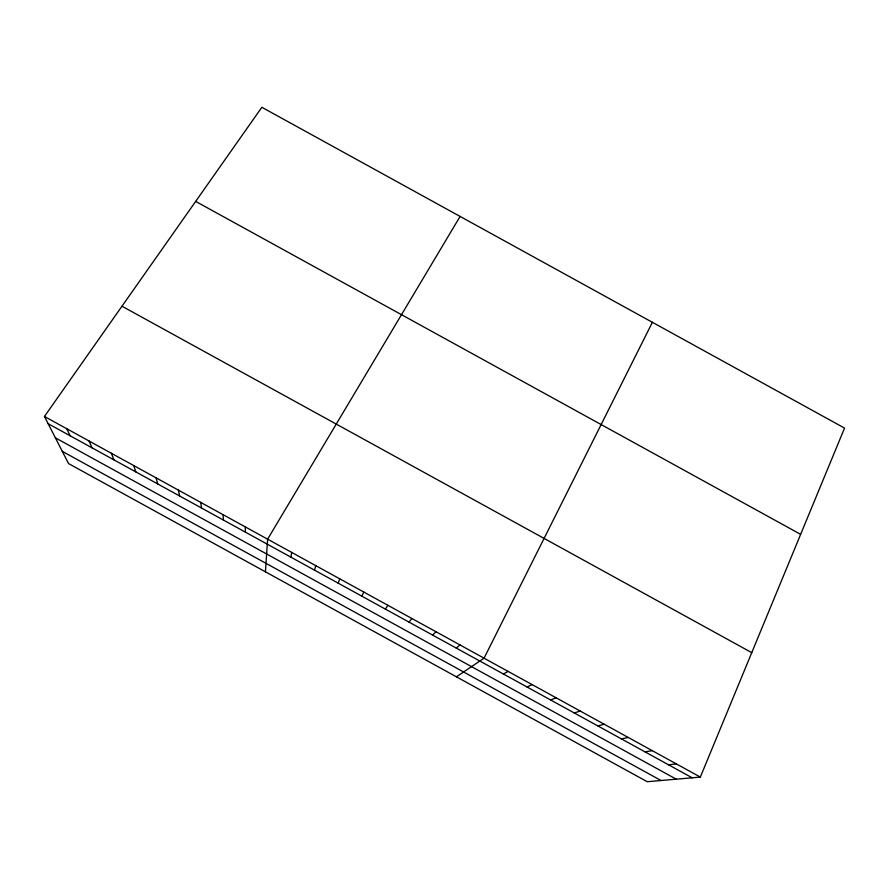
<?xml version="1.0" encoding="UTF-8"?>
<svg xmlns="http://www.w3.org/2000/svg" width="889" height="889" viewBox="0 0 889 889"><rect width="100%" height="100%" fill="white"/><g stroke="black" fill="none" stroke-linecap="round" stroke-linejoin="round"><path stroke-width="1.33" d="M265.433 571.816L267.622 539.178L460.102 216.427M290.903 557.17L291.681 552.402M314.528 570.16L315.728 565.626M338.142 583.14L339.787 578.85M700.332 777.086L844.55 428.098L261.855 107.28L44.45 416.474L68.542 463.569L647.248 781.72L700.332 777.086L44.45 416.474M652.393 322.296L484.061 658.182L456.413 676.807M361.767 596.13L363.834 592.074M385.382 609.109L387.882 605.298M408.984 622.1L411.929 618.522M432.599 635.079L435.977 631.746M456.213 648.059L460.013 644.958M503.418 674.018L508.097 671.395M527.021 686.997L532.133 684.608M550.624 699.965L556.17 697.821M574.227 712.945L580.206 711.044M597.819 725.913L604.231 724.246M621.411 738.892L628.256 737.459M645.003 751.861L652.282 750.672M668.595 764.829L676.307 763.884M195.669 201.403L800.645 534.356M121.971 306.216L751.761 652.648M48.15 423.697L692.187 777.797M55.374 437.821L676.273 779.186M62.286 451.345L661.038 780.52M66.775 428.742L70.064 435.754M89.1 441.022L91.989 447.8M111.414 453.29L113.903 459.857M133.739 465.569L135.828 471.903M156.053 477.838L157.742 483.949M178.378 490.106L179.645 496.006M200.692 502.374L201.559 508.052M222.995 514.642L223.472 520.098M245.308 526.91L245.375 532.144"/></g></svg>
